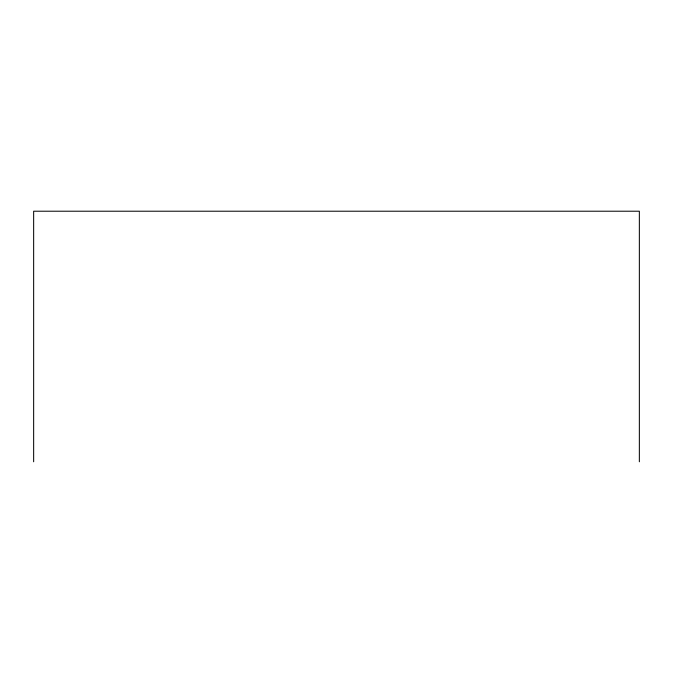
<?xml version="1.0" encoding="UTF-8"?>
<svg xmlns="http://www.w3.org/2000/svg" width="673" height="673" viewBox="0 0 673 673"><rect width="100%" height="100%" fill="white"/><g stroke="black" fill="none" stroke-linecap="round" stroke-linejoin="round"><path stroke-width="1.01" d="M639.35 461.787L639.35 211.213L33.65 211.213L33.65 461.787"/></g></svg>
